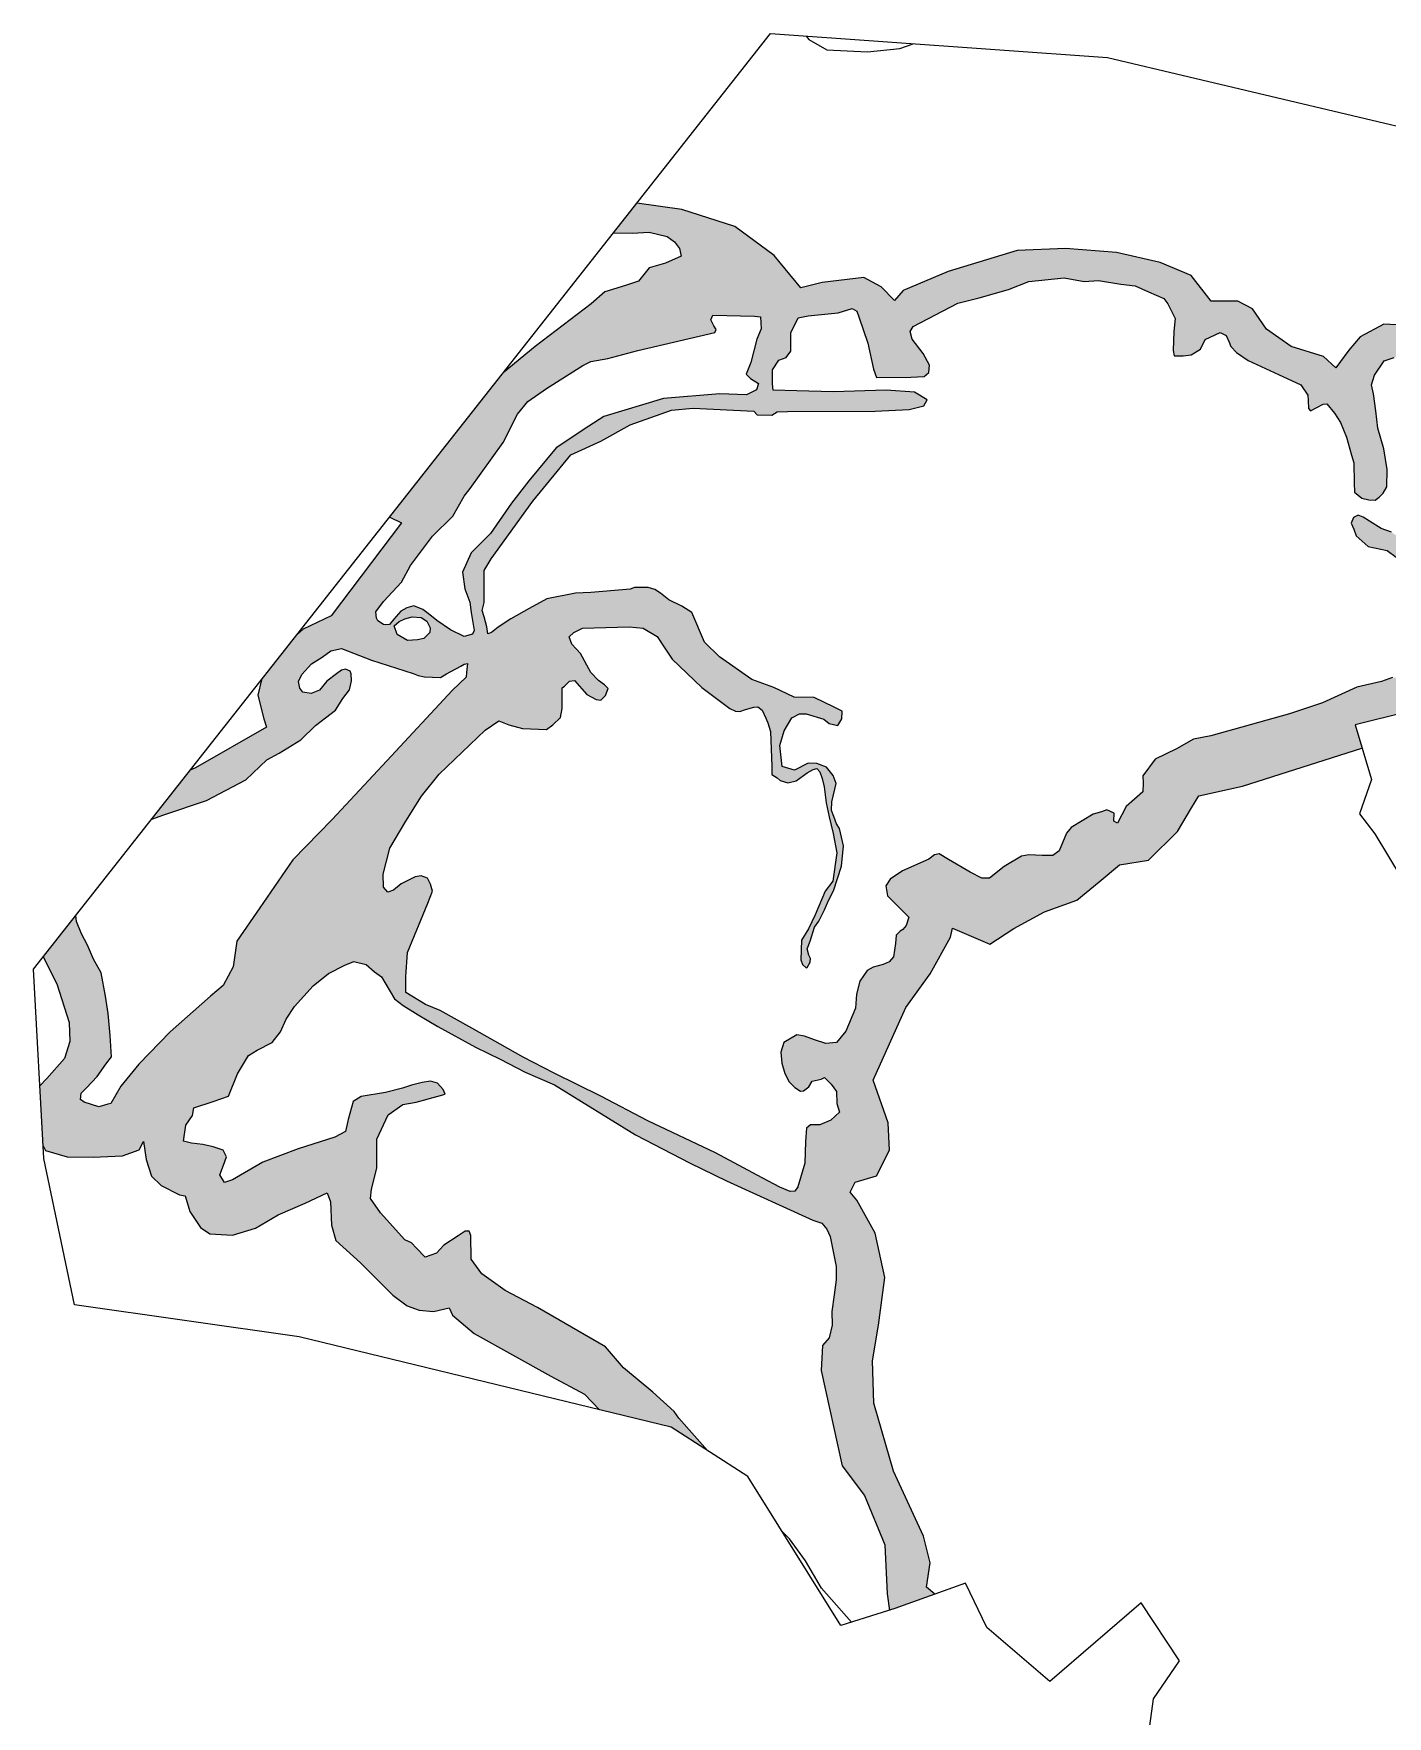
# Model space of a CAD drawing. Header units: metres. Extents: x 316864 to 322015, y 1880764 to 1885164.
# Drawn here: x 316864 to 318469, y 1883170 to 1885164 of the extents above; entities that cross this region are included whole.
import ezdxf

# ---------------------------------------------------------------- set-up
doc = ezdxf.new("R2010")
doc.units = ezdxf.units.M
doc.layers.add('MANGROOVE BUFFER ZONE', color=120, linetype='Continuous')
doc.layers.add('village', color=3, linetype='Continuous')

msp = doc.modelspace()

# ---------------------------------------------------------------- hatches: boundary and pattern name
at = {"layer": 'MANGROOVE BUFFER ZONE'}
h = msp.add_hatch(dxfattribs=at)
h.set_pattern_fill('GRASS', color=256)
h.paths.add_polyline_path([(318220.6, 1884218.7), (318236.9, 1884246.7), (318245.7, 1884261.1), (318297.6, 1884272.4), (318439.3, 1884317.6), (318431.1, 1884344.9), (318555.1, 1884376), (318668.3, 1884335.3), (318706.1, 1884345.2), (318798.4, 1884308), (318916.2, 1884228.7), (318968.6, 1884223.7), (319126.7, 1884141.9), (319220.6, 1884135.9), (319229.9, 1884116.9), (319296.1, 1884106.4), (319316.8, 1884128.4), (319478.4, 1884068.7), (319474.3, 1884078.6), (319469.5, 1884085.6), (319463.2, 1884090.8), (319449.8, 1884096.6), (319439.9, 1884102.8), (319423.5, 1884113.3), (319418.8, 1884128.7), (319409.6, 1884132.9), (319387.2, 1884132.9), (319379.4, 1884131.6), (319355.5, 1884136.2), (319338.8, 1884135.7), (319324.9, 1884137.4), (319296.9, 1884147), (319283.5, 1884151.3), (319266.7, 1884150.5), (319262.6, 1884150.4), (319244.1, 1884146.4), (319229.8, 1884139.6), (319214.5, 1884141.1), (319188.5, 1884148.8), (319170.1, 1884164.7), (319148.7, 1884171.3), (319138.5, 1884173.9), (319121.3, 1884175.9), (319107.8, 1884176.8), (319091.2, 1884181.9), (319069.5, 1884189.6), (319054.8, 1884196.7), (319049, 1884205.5), (319041.9, 1884215.9), (319033.2, 1884223.1), (319036.5, 1884239), (319041, 1884248.2), (319040.6, 1884256), (319038, 1884263.1), (319031.2, 1884268), (319023.2, 1884272.3), (319010.5, 1884277), (318997.9, 1884281.2), (318981, 1884282.2), (318963, 1884289.2), (318905.4, 1884293.8), (318825.4, 1884297), (318783.6, 1884321.6), (318696.5, 1884374.2), (318677.3, 1884383.6), (318648.7, 1884394.5), (318611.5, 1884403.3), (318574.4, 1884414), (318547.5, 1884419.1), (318537.8, 1884423.5), (318540.4, 1884440.9), (318565.1, 1884489.9), (318576.6, 1884514), (318585.9, 1884535.8), (318599.6, 1884554.3), (318611, 1884573.9), (318632.3, 1884606.9), (318656.1, 1884652.1), (318667.9, 1884666.2), (318670.4, 1884666.4), (318672.4, 1884663.3), (318673, 1884652.4), (318677.2, 1884640.3), (318689.8, 1884625.2), (318706.3, 1884618.5), (318722.4, 1884608.3), (318731.7, 1884599.1), (318746, 1884588.3), (318749.9, 1884575.9), (318746.3, 1884553.6), (318745, 1884542.2), (318746.2, 1884530.4), (318766, 1884515.9), (318771.6, 1884508.6), (318790.7, 1884485.4), (318793.8, 1884481.9), (318787.1, 1884468.1), (318786, 1884451.9), (318790.7, 1884447.1), (318795.8, 1884447.8), (318801.4, 1884454.2), (318807.3, 1884475.1), (318811, 1884500.8), (318809.1, 1884507.3), (318800.6, 1884515.1), (318796.4, 1884520.8), (318792.2, 1884533.2), (318794, 1884541.3), (318808.1, 1884542.8), (318818.3, 1884540.3), (318828, 1884535.2), (318837, 1884512.1), (318839.7, 1884506.3), (318846.4, 1884503.4), (318850.1, 1884504.1), (318858.9, 1884512.8), (318864.8, 1884514.8), (318870.5, 1884508.9), (318881.7, 1884494.9), (318901.9, 1884474.1), (318922.1, 1884444), (318938.5, 1884431), (318960.3, 1884418.2), (318975.3, 1884412.8), (319064.1, 1884363.8), (319131.9, 1884327.2), (319163.5, 1884320.9), (319191.5, 1884312.5), (319212.6, 1884298.2), (319218.1, 1884288.9), (319217.3, 1884275.3), (319209.9, 1884274.6), (319198.9, 1884283.9), (319190.3, 1884291), (319182.4, 1884294.5), (319172.1, 1884291.5), (319141.3, 1884281.9), (319129.9, 1884280), (319125.5, 1884270.4), (319123.4, 1884264.3), (319124.2, 1884259.8), (319128.2, 1884259.3), (319132.4, 1884262.6), (319139.8, 1884271.5), (319159.2, 1884282.2), (319172.8, 1884281.5), (319177.3, 1884274.6), (319185.4, 1884261.9), (319190.7, 1884246.9), (319196, 1884234.2), (319201.7, 1884226.4), (319213.7, 1884225.3), (319225.3, 1884227.2), (319231.5, 1884231.3), (319236, 1884235.7), (319235.5, 1884253.5), (319238.7, 1884261.3), (319253, 1884262.4), (319262.1, 1884263), (319267.7, 1884266.6), (319274.9, 1884269.6), (319285.8, 1884268.8), (319299.8, 1884264), (319314.9, 1884257.2), (319319, 1884251.8), (319320.5, 1884245.5), (319320.3, 1884240.3), (319317, 1884233.7), (319310, 1884228.9), (319304.2, 1884222.7), (319296.1, 1884206), (319289.8, 1884200.3), (319280.2, 1884197), (319274.2, 1884194.5), (319269.1, 1884192.7), (319266.7, 1884186.3), (319270.2, 1884179.9), (319274.7, 1884178), (319279.4, 1884181.4), (319289.8, 1884189.4), (319306.6, 1884202.5), (319311.5, 1884212.5), (319320.7, 1884219.3), (319328.2, 1884219.1), (319334.2, 1884217), (319340.3, 1884211.2), (319347.3, 1884206.7), (319354, 1884203.8), (319357.4, 1884205.5), (319360.6, 1884208.3), (319362.8, 1884210.4), (319366.9, 1884215.2), (319375.8, 1884215.9), (319381.1, 1884215.7), (319389.9, 1884208.4), (319409.7, 1884203.4), (319428.8, 1884197.1), (319445.7, 1884189.3), (319465.7, 1884180.8), (319477.2, 1884175.8), (319505.9, 1884174.2), (319513.1, 1884172.9), (319531.1, 1884159.9), (319541.6, 1884153.5), (319550, 1884150.4), (319557.9, 1884137.7), (319567, 1884124.3), (319580.3, 1884115.2), (319593.5, 1884105.4), (319604.5, 1884098.9), (319613, 1884098.4), (319623.9, 1884092.1), (319636.9, 1884085.4), (319648, 1884079.5), (319654.5, 1884084.4), (319660.3, 1884092.6), (319659.5, 1884101.8), (319661.4, 1884112.2), (319664.8, 1884115.2), (319672.7, 1884113.8), (319683, 1884107.4), (319697.5, 1884098.9), (319716.5, 1884083), (319732.4, 1884070), (319747.9, 1884054.4), (319754.1, 1884050.9), (319748.9, 1884080.5), (319747.6, 1884121.3), (319761.3, 1884141.6), (319800.4, 1884167.6), (319807.4, 1884169.3), (319808.1, 1884208.5), (319796.8, 1884205.5), (319738.7, 1884175.9), (319717.6, 1884159.5), (319713.1, 1884142.7), (319691.9, 1884153.5), (319669.5, 1884159.6), (319645.6, 1884156.1), (319621.2, 1884140.2), (319608, 1884141.8), (319599, 1884160.6), (319583, 1884181.2), (319543.4, 1884199.2), (319511.2, 1884215.7), (319481.9, 1884216.7), (319419.6, 1884242.9), (319402.1, 1884253), (319375.3, 1884259.1), (319357.7, 1884258.1), (319362.9, 1884267), (319343.2, 1884289.5), (319312.1, 1884299), (319273.2, 1884300.8), (319259.2, 1884303.8), (319230.4, 1884335.4), (319212.1, 1884348), (319181.3, 1884353.4), (319129.3, 1884371.5), (318968.3, 1884458.2), (318906.2, 1884533.6), (318901.1, 1884546.2), (318887.5, 1884551.1), (318867.6, 1884551.3), (318849, 1884573.2), (318830.1, 1884578.3), (318807.6, 1884578.5), (318797.4, 1884587.1), (318792.7, 1884602.6), (318736.3, 1884648.9), (318726.3, 1884650.1), (318726.1, 1884670.3), (318718.5, 1884688.1), (318709, 1884695.2), (318715.5, 1884727.3), (318708.3, 1884741.8), (318689.6, 1884760.4), (318672.7, 1884766), (318644.6, 1884763.3), (318628, 1884758), (318534.5, 1884800.9), (318523.2, 1884812.8), (318501.8, 1884818.1), (318465.2, 1884819.9), (318437.1, 1884805), (318423.6, 1884789.3), (318408.3, 1884768.4), (318393.7, 1884781.8), (318355, 1884793.6), (318326, 1884814.2), (318309.2, 1884838.3), (318291.9, 1884847.3), (318260.2, 1884847.2), (318236.8, 1884877.7), (318200, 1884893.2), (318148.1, 1884905), (318087.5, 1884909.6), (318030.3, 1884907.5), (317948.5, 1884882.4), (317895.2, 1884860), (317884.7, 1884847.9), (317868.9, 1884864.3), (317848.7, 1884875.2), (317799.2, 1884869.3), (317773.7, 1884862.9), (317742.3, 1884901.5), (317695.6, 1884935.9), (317632.7, 1884956), (317579.5, 1884963.5), (317551.9, 1884928.4), (317573.9, 1884927.8), (317594.1, 1884929), (317615.2, 1884924), (317624.2, 1884917.5), (317629.9, 1884909.7), (317631.8, 1884900.7), (317613.2, 1884892.3), (317593.9, 1884886.7), (317581.3, 1884870.9), (317566, 1884865.9), (317541.6, 1884858.2), (317525.3, 1884844.1), (317458.8, 1884793.6), (317421, 1884762.2), (317286.4, 1884591.3), (317300.4, 1884584.6), (317216.8, 1884474.2), (317183.8, 1884458.6), (317177.1, 1884452.6), (317134.5, 1884398.5), (317130, 1884380.4), (317137.1, 1884352.3), (317140.3, 1884342.3), (317056, 1884293.9), (317050.5, 1884291.8), (317004.5, 1884233.4), (317018.5, 1884238.4), (317069.3, 1884255.4), (317115.8, 1884279.9), (317140.7, 1884303.7), (317155.4, 1884311.4), (317181, 1884327.1), (317198.3, 1884344.3), (317222.1, 1884362.4), (317230.8, 1884376.2), (317238.8, 1884386.4), (317241.1, 1884397.4), (317240.7, 1884405.4), (317239.5, 1884408.7), (317234.1, 1884411.2), (317229.3, 1884409.8), (317223.3, 1884405.6), (317211.9, 1884396.7), (317203.1, 1884386.3), (317193.4, 1884382.3), (317183.5, 1884383.6), (317180, 1884388.6), (317178.2, 1884396.3), (317182.1, 1884404.9), (317193.8, 1884417.5), (317206.3, 1884425.4), (317216.7, 1884432.9), (317229.4, 1884435.4), (317264.8, 1884421.9), (317314.1, 1884405.8), (317320.2, 1884403.5), (317327.6, 1884402.1), (317346.6, 1884401.1), (317353.7, 1884405.6), (317370.6, 1884414.5), (317374.6, 1884417.1), (317378.8, 1884417.9), (317377.5, 1884407.1), (317377.1, 1884401.6), (317360.9, 1884386.2), (317283.1, 1884302.3), (317218.2, 1884233), (317171.5, 1884185), (317132.5, 1884128.3), (317105.3, 1884088.7), (317100.6, 1884058), (317088.8, 1884036.1), (317073.9, 1884023.6), (317026.1, 1883981), (316988.9, 1883943), (316967.7, 1883916.6), (316955.9, 1883896.3), (316952.3, 1883895.4), (316941.5, 1883892.1), (316924.2, 1883897.7), (316919.8, 1883901), (316920.6, 1883908.4), (316927, 1883914.6), (316939.6, 1883928.1), (316949.7, 1883943), (316956.7, 1883951.7), (316955, 1883976.9), (316952.4, 1884002.7), (316949.5, 1884023.5), (316944.2, 1884051.2), (316935.1, 1884067.4), (316928, 1884083.8), (316920.8, 1884097.5), (316915.1, 1884111.8), (316914.3, 1884118.9), (316875.7, 1884069.9), (316891.7, 1884037.9), (316906.5, 1883992.1), (316907, 1883969.6), (316900.9, 1883949.7), (316879.7, 1883925.7), (316871.6, 1883917.3), (316875.4, 1883846), (316878.2, 1883840.5), (316903.9, 1883832.9), (316934.9, 1883832.7), (316969.6, 1883834.2), (316989.3, 1883841.4), (316994.5, 1883851), (316997.8, 1883829.8), (317003.9, 1883809.9), (317015.6, 1883799.1), (317037.2, 1883788.1), (317043.7, 1883786.9), (317049.5, 1883768.1), (317062.1, 1883749.1), (317073.1, 1883741.6), (317100, 1883740.2), (317127.1, 1883748.3), (317154.3, 1883764.2), (317186.3, 1883778.2), (317212.3, 1883790.3), (317216.1, 1883779.8), (317217.3, 1883752.1), (317222.7, 1883733.6), (317251.6, 1883707.3), (317290.1, 1883669.1), (317306.9, 1883656.5), (317321.2, 1883651.3), (317338.3, 1883649.8), (317357, 1883653.8), (317360.8, 1883645.1), (317386.5, 1883623.6), (317477.4, 1883572.9), (317517.2, 1883551.5), (317535.1, 1883533.2), (317620.2, 1883512.6), (317663.3, 1883484.7), (317629, 1883523.2), (317623.6, 1883531), (317598.3, 1883554), (317563.7, 1883582.7), (317542.2, 1883607.7), (317461.6, 1883654.3), (317423.3, 1883674.7), (317395.7, 1883694.3), (317382.9, 1883711.7), (317382.5, 1883739.9), (317380.6, 1883744.9), (317375.8, 1883745), (317367.5, 1883739.3), (317350.4, 1883728.1), (317342, 1883718.7), (317328.5, 1883714.1), (317318.2, 1883724.7), (317312.2, 1883731), (317304.2, 1883734.4), (317275.6, 1883766.7), (317263.7, 1883783.5), (317264.7, 1883794.6), (317271.3, 1883819.6), (317271, 1883853.8), (317284.5, 1883882.7), (317301.9, 1883895.2), (317317.8, 1883897.8), (317342.4, 1883904.3), (317352.1, 1883907.3), (317349.7, 1883912.6), (317343.1, 1883920.3), (317334.8, 1883922.8), (317324.8, 1883921), (317312.1, 1883917.9), (317301.5, 1883914.3), (317281.4, 1883909.4), (317252.7, 1883904.3), (317243.1, 1883898.4), (317237, 1883877.4), (317234, 1883863), (317221.3, 1883856.3), (317177.9, 1883842.3), (317136.1, 1883826.8), (317099.9, 1883805.8), (317090.7, 1883802.4), (317085.1, 1883811.5), (317089.2, 1883823), (317092.7, 1883833), (317088.8, 1883840.7), (317077.2, 1883845), (317064.7, 1883847.6), (317051.3, 1883849), (317042, 1883851.6), (317044.5, 1883870.5), (317052.6, 1883882), (317054.1, 1883891), (317076.9, 1883898.4), (317095.1, 1883905), (317105.9, 1883931.3), (317118.8, 1883953.2), (317129.3, 1883959.3), (317147.2, 1883968.6), (317157, 1883981.1), (317163.8, 1883996.1), (317173.6, 1884011.2), (317195.6, 1884035.5), (317213.8, 1884050.4), (317233.1, 1884060.1), (317243.9, 1884064.6), (317258.3, 1884060.9), (317268.4, 1884052.3), (317276.8, 1884046.5), (317291.9, 1884020.1), (317302.5, 1884012.5), (317320, 1884001.1), (317343.5, 1883987.4), (317388.3, 1883963.1), (317417.5, 1883948.7), (317447.1, 1883933.2), (317481.7, 1883918.2), (317577.9, 1883859.2), (317642.7, 1883825.5), (317685.6, 1883804.4), (317788.2, 1883757.7), (317798.6, 1883754.5), (317804.8, 1883747.3), (317808.8, 1883738.6), (317815.8, 1883703), (317815.8, 1883687.3), (317813.3, 1883669.5), (317810.5, 1883649.5), (317810.9, 1883633.6), (317807.3, 1883618.4), (317799.4, 1883609.2), (317798.1, 1883579.5), (317822.9, 1883466.5), (317849.3, 1883431.6), (317873.4, 1883373.2), (317876, 1883314.8), (317879, 1883295.6), (317885.3, 1883297.6), (317932.6, 1883314.4), (317922.8, 1883322.9), (317927, 1883351.6), (317919.3, 1883383.3), (317883.7, 1883460.2), (317860.2, 1883541), (317858.6, 1883591.3), (317866, 1883633.5), (317873.6, 1883689.9), (317862, 1883742.4), (317840.3, 1883781.6), (317832.2, 1883791), (317838.3, 1883803), (317863.4, 1883810.4), (317878.9, 1883840.9), (317877.2, 1883873.2), (317859.5, 1883923.7), (317898.5, 1884010), (317927.1, 1884050), (317951.1, 1884093.2), (317953.7, 1884104.2), (317998, 1884085.2), (318026.2, 1884103.5), (318062.6, 1884123.4), (318101, 1884137.1), (318127.4, 1884159.1), (318151.7, 1884179), (318186, 1884184.7)])
h.paths.add_polyline_path([(318149.2, 1884228.6), (318145, 1884230.7), (318145.2, 1884240.3), (318136.7, 1884244.5), (318130.3, 1884242.1), (318120.3, 1884239.2), (318094.4, 1884223.5), (318088.9, 1884216.8), (318080.3, 1884195.6), (318072.6, 1884190.3), (318060, 1884190.1), (318044.1, 1884191.1), (318035.5, 1884189.3), (318014.8, 1884177.2), (317997.7, 1884163.5), (317988.3, 1884163.5), (317974.4, 1884170.4), (317948.8, 1884185.6), (317937.8, 1884192.1), (317932.3, 1884191), (317925.6, 1884186), (317894.5, 1884172), (317879.7, 1884162), (317874.5, 1884154.1), (317876.7, 1884142.5), (317888.6, 1884130.5), (317901.8, 1884117.1), (317898.6, 1884107.3), (317894.9, 1884102.6), (317891.5, 1884100.5), (317886.8, 1884095.7), (317886.1, 1884085.8), (317883.8, 1884070), (317878.7, 1884064.1), (317871.4, 1884060.9), (317859.7, 1884057.9), (317852.6, 1884053.8), (317843.7, 1884041.4), (317839.7, 1884025.8), (317838.6, 1884009.1), (317827.1, 1883982.1), (317816.3, 1883968.5), (317803.4, 1883967.2), (317789.9, 1883971.6), (317778.1, 1883976.1), (317769.1, 1883977.7), (317753.8, 1883968.4), (317750.3, 1883957.2), (317751.3, 1883943.9), (317754.8, 1883931.8), (317760.1, 1883921.7), (317766.8, 1883915.2), (317773.5, 1883910.8), (317777, 1883911.1), (317783.4, 1883916.1), (317787.1, 1883922.6), (317798, 1883924.9), (317801.9, 1883927.2), (317809.6, 1883919), (317816, 1883910.3), (317816.6, 1883896), (317819.7, 1883885.8), (317809.2, 1883876.6), (317796.4, 1883870.8), (317785.4, 1883871), (317780.6, 1883867), (317779.5, 1883851.2), (317778.7, 1883825.4), (317770.3, 1883797.6), (317766.6, 1883792.1), (317761.1, 1883791.8), (317748.9, 1883797.2), (317728.1, 1883807.9), (317672.7, 1883837.7), (317592.5, 1883875.7), (317536.8, 1883904.7), (317481.4, 1883932.3), (317444.6, 1883951.1), (317383.6, 1883985.4), (317346.4, 1884006.3), (317328.9, 1884013.4), (317305.7, 1884027.8), (317305.6, 1884046.6), (317307.3, 1884075.1), (317331.7, 1884133.5), (317337.1, 1884147.8), (317334.9, 1884156.1), (317331.2, 1884163.2), (317323.6, 1884166.2), (317316.7, 1884165), (317299.9, 1884156.6), (317290.8, 1884148.9), (317284.1, 1884146.9), (317279.1, 1884152.6), (317278.8, 1884167.9), (317286.5, 1884198.8), (317305.6, 1884231), (317323.9, 1884260.5), (317345, 1884286.5), (317399.4, 1884338.8), (317415.9, 1884349.7), (317427.7, 1884344.9), (317443.8, 1884340.6), (317472.4, 1884339.6), (317479.6, 1884345.1), (317488.8, 1884353.6), (317491, 1884364.4), (317491, 1884388.8), (317493.8, 1884391), (317499.5, 1884396.7), (317505.4, 1884397.6), (317520, 1884381.1), (317531.2, 1884375.2), (317536.6, 1884374.2), (317542.1, 1884379.8), (317545.2, 1884388.3), (317541, 1884392.4), (317533.8, 1884397.6), (317524.8, 1884407.1), (317512.5, 1884429.8), (317502.5, 1884440.5), (317499.1, 1884449.2), (317504.5, 1884454.6), (317515, 1884459.8), (317570.1, 1884461.4), (317586.9, 1884459.7), (317603.6, 1884449.6), (317612.4, 1884436.1), (317621.2, 1884423.1), (317656.3, 1884389.4), (317675.6, 1884375.2), (317689.6, 1884364.6), (317696.4, 1884361.1), (317701.5, 1884361), (317708.2, 1884363.2), (317718.1, 1884366.2), (317722.8, 1884366.4), (317727.9, 1884362.4), (317732.2, 1884352.8), (317734.7, 1884347.5), (317737.8, 1884337.1), (317739.6, 1884295.7), (317739.4, 1884286), (317745.9, 1884282.3), (317749.5, 1884279.2), (317758.4, 1884276.3), (317768.4, 1884278.7), (317781.5, 1884288.1), (317788.6, 1884292), (317792.6, 1884293.2), (317796.5, 1884289.5), (317799, 1884281.3), (317801.6, 1884271.7), (317803.9, 1884252.8), (317807.5, 1884236), (317812.2, 1884216.3), (317816.6, 1884193.5), (317811.7, 1884159.8), (317802.7, 1884147.9), (317790.9, 1884119.9), (317782.9, 1884103.4), (317774.8, 1884089.7), (317773.7, 1884066.6), (317775.7, 1884060.9), (317780.2, 1884057.2), (317781.4, 1884057.4), (317784.8, 1884063.8), (317785.2, 1884067.9), (317783.4, 1884072.2), (317781.2, 1884079.6), (317784.8, 1884088.5), (317789.9, 1884105.2), (317795.1, 1884112.3), (317802, 1884125.6), (317806.6, 1884136.8), (317812.4, 1884148.3), (317822, 1884177.5), (317824.6, 1884201.8), (317819.6, 1884222), (317816.2, 1884227.6), (317813.1, 1884236.5), (317810.2, 1884243.5), (317810.4, 1884253.8), (317815.6, 1884275.4), (317812.2, 1884284.9), (317804.3, 1884294.7), (317792.8, 1884299.1), (317782.6, 1884299.5), (317766.3, 1884291.5), (317751.6, 1884295.5), (317749.1, 1884320.7), (317754, 1884338), (317763.3, 1884353.3), (317772.1, 1884358.2), (317780.3, 1884358), (317801, 1884351.7), (317807.5, 1884346.7), (317817.7, 1884344.2), (317822.4, 1884352), (317822.7, 1884361.2), (317813.2, 1884366.2), (317789.6, 1884377.5), (317766, 1884378), (317741.7, 1884389.2), (317715.9, 1884398.8), (317677.3, 1884425.8), (317659.8, 1884443.2), (317644.6, 1884478.2), (317632.9, 1884485.7), (317617.4, 1884493.1), (317607.5, 1884501.3), (317600.6, 1884505.5), (317592.7, 1884507.8), (317586.3, 1884508), (317576.7, 1884508), (317571.6, 1884506), (317539.2, 1884503.1), (317524.9, 1884502), (317506.7, 1884501.3), (317472.7, 1884494.4), (317451.9, 1884482.9), (317430, 1884470.9), (317415, 1884460.7), (317406.9, 1884454.7), (317402.9, 1884453), (317401.6, 1884461.2), (317398.3, 1884472.9), (317396.2, 1884480.6), (317398.5, 1884490), (317398.4, 1884528), (317406.8, 1884541.9), (317456.1, 1884610.1), (317501.2, 1884665), (317536.6, 1884681.2), (317571.6, 1884700.5), (317620.6, 1884717.9), (317646, 1884720.6), (317718.1, 1884716.9), (317722.1, 1884712.5), (317739.4, 1884712.2), (317745.8, 1884716.2), (317758.1, 1884716.6), (317862.1, 1884716.8), (317902.2, 1884718.8), (317919.6, 1884723.4), (317923.6, 1884730.2), (317908.5, 1884739.4), (317875, 1884741.7), (317812.2, 1884739.8), (317769.2, 1884740.9), (317741, 1884741.9), (317740.1, 1884749.2), (317740.4, 1884765.7), (317747.7, 1884777.3), (317756.5, 1884780.5), (317762, 1884788.2), (317761.9, 1884809.7), (317770.7, 1884827.4), (317782.6, 1884830.1), (317818.1, 1884833.6), (317834.8, 1884838.6), (317840.2, 1884835.4), (317842.4, 1884828.6), (317853.3, 1884797.5), (317860, 1884766.6), (317863.4, 1884757), (317904.4, 1884757.1), (317920.2, 1884757.8), (317925.7, 1884762.9), (317926.4, 1884771.4), (317918.7, 1884785.3), (317905.8, 1884802.1), (317903.6, 1884811.2), (317906.9, 1884817.4), (317959.9, 1884844.8), (317985.4, 1884851.3), (318020, 1884861.1), (318044.1, 1884870.7), (318085.9, 1884875.1), (318109.9, 1884870.8), (318126.9, 1884871.8), (318153.1, 1884867.4), (318170.1, 1884865.3), (318186.2, 1884858.4), (318204.1, 1884850.4), (318208.9, 1884844), (318217.6, 1884826.7), (318215.9, 1884811.3), (318215.2, 1884788.7), (318216.6, 1884782.6), (318227, 1884782.6), (318236.5, 1884783.7), (318247.6, 1884790.2), (318253.3, 1884801.8), (318270.9, 1884810.2), (318278, 1884806.7), (318281.8, 1884798.5), (318283.6, 1884793.6), (318290.4, 1884786.4), (318304.2, 1884776.9), (318340, 1884760.2), (318366.6, 1884748.1), (318374.9, 1884735.7), (318375.5, 1884729.5), (318375.9, 1884719.9), (318378.1, 1884717.4), (318385.6, 1884721.3), (318393.3, 1884725.3), (318397.6, 1884725.4), (318406.4, 1884714.6), (318413.5, 1884703.6), (318420.6, 1884686.2), (318426.9, 1884664.8), (318429.5, 1884655.5), (318429.8, 1884632.1), (318430.1, 1884620.8), (318439, 1884613.9), (318447.4, 1884611.7), (318454.6, 1884611.5), (318459.4, 1884615), (318464.4, 1884619.8), (318468.6, 1884627), (318469.1, 1884647.7), (318464.9, 1884672.3), (318458.1, 1884696.7), (318455.6, 1884717.3), (318452.7, 1884737.6), (318450.5, 1884748), (318454, 1884759.6), (318465.4, 1884776.6), (318477.4, 1884780.5), (318481.4, 1884782.8), (318488.1, 1884783.7), (318497, 1884784.2), (318502.5, 1884780.6), (318518.2, 1884764.1), (318523.8, 1884759.9), (318546.3, 1884752.4), (318558.1, 1884747.6), (318574.6, 1884739.8), (318591.4, 1884732.4), (318599.4, 1884727), (318602.7, 1884721.9), (318607.9, 1884714.6), (318617.4, 1884710.2), (318624.8, 1884702.4), (318631.7, 1884695.8), (318635.6, 1884703.3), (318642.3, 1884710.8), (318646.1, 1884722), (318652.1, 1884726.8), (318658.5, 1884728.2), (318663.1, 1884725.7), (318650.4, 1884706.4), (318633.1, 1884673), (318613.9, 1884632.9), (318577.2, 1884551.3), (318555.3, 1884512.1), (318548, 1884512), (318528, 1884525.1), (318504.7, 1884543.7), (318498.9, 1884551.1), (318480.8, 1884568.9), (318474.2, 1884573.4), (318461.8, 1884578), (318448, 1884586.5), (318440.6, 1884591.3), (318434.7, 1884593.5), (318429, 1884590.7), (318426.4, 1884584), (318429.6, 1884577), (318432.4, 1884569.3), (318446.6, 1884556.4), (318468.9, 1884551.8), (318490.4, 1884536), (318519.7, 1884513.1), (318532.1, 1884505.7), (318535.1, 1884501.3), (318535.9, 1884496.2), (318535.9, 1884490.3), (318519.7, 1884460.9), (318508.9, 1884435.7), (318499.4, 1884414.7), (318487.7, 1884401.4), (318475.3, 1884401), (318462.4, 1884396.4), (318432.9, 1884389.9), (318392.4, 1884371.1), (318353, 1884358.1), (318260, 1884332.2), (318239.3, 1884328), (318219.1, 1884316.5), (318194.1, 1884304.2), (318179.5, 1884284.6), (318179.7, 1884276.1), (318179.3, 1884265.7), (318159.7, 1884248.4)], flags=16)
h.paths.add_polyline_path([(317721.3, 1884742.2), (317709.3, 1884736.4), (317677.6, 1884737.6), (317611.1, 1884731.8), (317540.4, 1884710.4), (317522.3, 1884699.3), (317483.9, 1884673.5), (317451.3, 1884634.2), (317430.7, 1884607.7), (317405.8, 1884572), (317382.9, 1884548.8), (317372.8, 1884526.2), (317375.4, 1884506.4), (317381.3, 1884490.5), (317383.1, 1884478.2), (317386.7, 1884457), (317384.6, 1884452.5), (317374.8, 1884449.9), (317358.4, 1884457.8), (317342.3, 1884468.9), (317332, 1884476.9), (317325.7, 1884481.9), (317314.9, 1884486.2), (317306.5, 1884483.8), (317299.4, 1884479.9), (317291.3, 1884470.2), (317286.3, 1884463.9), (317279.8, 1884463.4), (317272.3, 1884468.2), (317270.7, 1884471.5), (317270, 1884479.2), (317278.9, 1884491.1), (317300.2, 1884514.2), (317311.1, 1884533.9), (317337.2, 1884568.8), (317361.3, 1884592.3), (317374.6, 1884616), (317381.6, 1884625.1), (317420.8, 1884679.6), (317437.8, 1884713.5), (317450.3, 1884728.4), (317472.4, 1884743.8), (317515.2, 1884770.9), (317524.8, 1884775.7), (317544.9, 1884779.4), (317580.5, 1884788.9), (317653.1, 1884805.8), (317671.7, 1884810.1), (317673.4, 1884813.9), (317670.8, 1884818.1), (317667.2, 1884825), (317669.6, 1884830.8), (317718.9, 1884829.5), (317726, 1884828.7), (317726.9, 1884814.4), (317721.8, 1884802.2), (317714.7, 1884774.7), (317709.2, 1884760.8), (317714, 1884755.6), (317723.8, 1884749.6)], flags=16)
h.paths.add_polyline_path([(317334.1, 1884454.4), (317327, 1884447.3), (317319.2, 1884445.8), (317307.5, 1884445), (317295.1, 1884452.2), (317291.6, 1884462.3), (317297.6, 1884467.5), (317304.3, 1884470.8), (317313, 1884472.9), (317323.7, 1884472.3), (317330.4, 1884467.9), (317334.5, 1884460)], flags=16)

# ---------------------------------------------------------------- linework, layer by layer
at = {"color": 3, "flags": 128}
msp.add_lwpolyline([(317737.8, 1885164.4), (318137.4, 1885136.3)], dxfattribs=at)
at = {"layer": 'MANGROOVE BUFFER ZONE', "flags": 128}
for points in [[(317780.2, 1885161.4), (317783.5, 1885157.3), (317804.6, 1885145.2), (317852.8, 1885143), (317891.1, 1885147), (317907.1, 1885152.5)], [(318501.8, 1884818.1), (318465.2, 1884819.9), (318437.1, 1884805), (318423.6, 1884789.3), (318408.3, 1884768.4), (318393.7, 1884781.8), (318355, 1884793.6), (318326, 1884814.2), (318309.2, 1884838.3), (318291.9, 1884847.3), (318260.2, 1884847.2), (318236.8, 1884877.7), (318200, 1884893.2), (318148.1, 1884905), (318087.5, 1884909.6), (318030.3, 1884907.5), (317948.5, 1884882.4), (317895.2, 1884860), (317884.7, 1884847.9), (317868.9, 1884864.3), (317848.7, 1884875.2), (317799.2, 1884869.3), (317773.7, 1884862.9), (317742.3, 1884901.5), (317695.6, 1884935.9), (317632.7, 1884956), (317579.2, 1884963.5)], [(317551.9, 1884928.4), (317573.9, 1884927.8), (317594.1, 1884929), (317615.2, 1884924), (317624.2, 1884917.5), (317629.9, 1884909.7), (317631.8, 1884900.7), (317613.2, 1884892.3), (317593.9, 1884886.7), (317581.3, 1884870.9), (317566, 1884865.9), (317541.6, 1884858.2), (317525.3, 1884844.1), (317458.8, 1884793.6), (317421, 1884762.2)], [(318475.3, 1884401), (318462.4, 1884396.4), (318432.9, 1884389.9), (318392.4, 1884371.1), (318353, 1884358.1), (318260, 1884332.2), (318239.3, 1884328), (318219.1, 1884316.5), (318194.1, 1884304.2), (318179.5, 1884284.6), (318179.7, 1884276.1), (318179.3, 1884265.7), (318159.7, 1884248.4), (318149.2, 1884228.6), (318145, 1884230.7), (318145.2, 1884240.3), (318136.7, 1884244.5), (318130.3, 1884242.1), (318120.3, 1884239.2), (318094.4, 1884223.5), (318088.9, 1884216.8), (318080.3, 1884195.6), (318072.6, 1884190.3), (318060, 1884190.1), (318044.1, 1884191.1), (318035.5, 1884189.3), (318014.8, 1884177.2), (317997.7, 1884163.5), (317988.3, 1884163.5), (317974.4, 1884170.4), (317948.8, 1884185.6), (317937.8, 1884192.1), (317932.3, 1884191), (317925.6, 1884186), (317894.5, 1884172), (317879.7, 1884162), (317874.5, 1884154.1), (317876.7, 1884142.5), (317888.6, 1884130.5), (317901.8, 1884117.1), (317898.6, 1884107.3), (317894.9, 1884102.6), (317891.5, 1884100.5), (317886.8, 1884095.7), (317886.1, 1884085.8), (317883.8, 1884070), (317878.7, 1884064.1), (317871.4, 1884060.9), (317859.7, 1884057.9), (317852.6, 1884053.8), (317843.7, 1884041.4), (317839.7, 1884025.8), (317838.6, 1884009.1), (317827.1, 1883982.1), (317816.3, 1883968.5), (317803.4, 1883967.2), (317789.9, 1883971.6), (317778.1, 1883976.1), (317769.1, 1883977.7), (317753.8, 1883968.4), (317750.3, 1883957.2), (317751.3, 1883943.9), (317754.8, 1883931.8), (317760.1, 1883921.7), (317766.8, 1883915.2), (317773.5, 1883910.8), (317777, 1883911.1), (317783.4, 1883916.1), (317787.1, 1883922.6), (317798, 1883924.9), (317801.9, 1883927.2), (317809.6, 1883919), (317816, 1883910.3), (317816.6, 1883896), (317819.7, 1883885.8), (317809.2, 1883876.6), (317796.4, 1883870.8), (317785.4, 1883871), (317780.6, 1883867), (317779.5, 1883851.2), (317778.7, 1883825.4), (317770.3, 1883797.6), (317766.6, 1883792.1), (317761.1, 1883791.8), (317748.9, 1883797.2), (317728.1, 1883807.9), (317672.7, 1883837.7), (317592.5, 1883875.7), (317536.8, 1883904.7), (317481.4, 1883932.3), (317444.6, 1883951.1), (317383.6, 1883985.4), (317346.4, 1884006.3), (317328.9, 1884013.4), (317305.7, 1884027.8), (317305.6, 1884046.6), (317307.3, 1884075.1), (317331.7, 1884133.5), (317337.1, 1884147.8), (317334.9, 1884156.1), (317331.2, 1884163.2), (317323.6, 1884166.2), (317316.7, 1884165), (317299.9, 1884156.6), (317290.8, 1884148.9), (317284.1, 1884146.9), (317279.1, 1884152.6), (317278.8, 1884167.9), (317286.5, 1884198.8), (317305.6, 1884231), (317323.9, 1884260.5), (317345, 1884286.5), (317399.4, 1884338.8), (317415.9, 1884349.7), (317427.7, 1884344.9), (317443.8, 1884340.6), (317472.4, 1884339.6), (317479.6, 1884345.1), (317488.8, 1884353.6), (317491, 1884364.4), (317491, 1884388.8), (317493.8, 1884391), (317499.5, 1884396.7), (317505.4, 1884397.6), (317520, 1884381.1), (317531.2, 1884375.2), (317536.6, 1884374.2), (317542.1, 1884379.8), (317545.2, 1884388.3), (317541, 1884392.4), (317533.8, 1884397.6), (317524.8, 1884407.1), (317512.5, 1884429.8), (317502.5, 1884440.5), (317499.1, 1884449.2), (317504.5, 1884454.6), (317515, 1884459.8), (317570.1, 1884461.4), (317586.9, 1884459.7), (317603.6, 1884449.6), (317612.4, 1884436.1), (317621.2, 1884423.1), (317656.3, 1884389.4), (317675.6, 1884375.2), (317689.6, 1884364.6), (317696.4, 1884361.1), (317701.5, 1884361), (317708.2, 1884363.2), (317718.1, 1884366.2), (317722.8, 1884366.4), (317727.9, 1884362.4), (317732.2, 1884352.8), (317734.7, 1884347.5), (317737.8, 1884337.1), (317739.6, 1884295.7), (317739.4, 1884286), (317745.9, 1884282.3), (317749.5, 1884279.2), (317758.4, 1884276.3), (317768.4, 1884278.7), (317781.5, 1884288.1), (317788.6, 1884292), (317792.6, 1884293.2), (317796.5, 1884289.5), (317799, 1884281.3), (317801.6, 1884271.7), (317803.9, 1884252.8), (317807.5, 1884236), (317812.2, 1884216.3), (317816.6, 1884193.5), (317811.7, 1884159.8), (317802.7, 1884147.9), (317790.9, 1884119.9), (317782.9, 1884103.4), (317774.8, 1884089.7), (317773.7, 1884066.6), (317775.7, 1884060.9), (317780.2, 1884057.2), (317781.4, 1884057.4), (317784.8, 1884063.8), (317785.2, 1884067.9), (317783.4, 1884072.2), (317781.2, 1884079.6), (317784.8, 1884088.5), (317789.9, 1884105.2), (317795.1, 1884112.3), (317802, 1884125.6), (317806.6, 1884136.8), (317812.4, 1884148.3), (317822, 1884177.5), (317824.6, 1884201.8), (317819.6, 1884222), (317816.2, 1884227.6), (317813.1, 1884236.5), (317810.2, 1884243.5), (317810.4, 1884253.8), (317815.6, 1884275.4), (317812.2, 1884284.9), (317804.3, 1884294.7), (317792.8, 1884299.1), (317782.6, 1884299.5), (317766.3, 1884291.5), (317751.6, 1884295.5), (317749.1, 1884320.7), (317754, 1884338), (317763.3, 1884353.3), (317772.1, 1884358.2), (317780.3, 1884358), (317801, 1884351.7), (317807.5, 1884346.7), (317817.7, 1884344.2), (317822.4, 1884352), (317822.7, 1884361.2), (317813.2, 1884366.2), (317789.6, 1884377.5), (317766, 1884378), (317741.7, 1884389.2), (317715.9, 1884398.8), (317677.3, 1884425.8), (317659.8, 1884443.2), (317644.6, 1884478.2), (317632.9, 1884485.7), (317617.4, 1884493.1), (317607.5, 1884501.3), (317600.6, 1884505.5), (317592.7, 1884507.8), (317586.3, 1884508), (317576.7, 1884508), (317571.6, 1884506), (317539.2, 1884503.1), (317524.9, 1884502), (317506.7, 1884501.3), (317472.7, 1884494.4), (317451.9, 1884482.9), (317430, 1884470.9), (317415, 1884460.7), (317406.9, 1884454.7), (317402.9, 1884453), (317401.6, 1884461.2), (317398.3, 1884472.9), (317396.2, 1884480.6), (317398.5, 1884490), (317398.4, 1884528), (317406.8, 1884541.9), (317456.1, 1884610.1), (317501.2, 1884665), (317536.6, 1884681.2), (317571.6, 1884700.5), (317620.6, 1884717.9), (317646, 1884720.6), (317718.1, 1884716.9), (317722.1, 1884712.5), (317739.4, 1884712.2), (317745.8, 1884716.2), (317758.1, 1884716.6), (317862.1, 1884716.8), (317902.2, 1884718.8), (317919.6, 1884723.4), (317923.6, 1884730.2), (317908.5, 1884739.4), (317875, 1884741.7), (317812.2, 1884739.8), (317769.2, 1884740.9), (317741, 1884741.9), (317740.1, 1884749.2), (317740.4, 1884765.7), (317747.7, 1884777.3), (317756.5, 1884780.5), (317762, 1884788.2), (317761.9, 1884809.7), (317770.7, 1884827.4), (317782.6, 1884830.1), (317818.1, 1884833.6), (317834.8, 1884838.6), (317840.2, 1884835.4), (317842.4, 1884828.6), (317853.3, 1884797.5), (317860, 1884766.6), (317863.4, 1884757), (317904.4, 1884757.1), (317920.2, 1884757.8), (317925.7, 1884762.9), (317926.4, 1884771.4), (317918.7, 1884785.3), (317905.8, 1884802.1), (317903.6, 1884811.2), (317906.9, 1884817.4), (317959.9, 1884844.8), (317985.4, 1884851.3), (318020, 1884861.1), (318044.1, 1884870.7), (318085.9, 1884875.1), (318109.9, 1884870.8), (318126.9, 1884871.8), (318153.1, 1884867.4), (318170.1, 1884865.3), (318186.2, 1884858.4), (318204.1, 1884850.4), (318208.9, 1884844), (318217.6, 1884826.7), (318215.9, 1884811.3), (318215.2, 1884788.7), (318216.6, 1884782.6), (318227, 1884782.6), (318236.5, 1884783.7), (318247.6, 1884790.2), (318253.3, 1884801.8), (318270.9, 1884810.2), (318278, 1884806.7), (318281.8, 1884798.5), (318283.6, 1884793.6), (318290.4, 1884786.4), (318304.2, 1884776.9), (318340, 1884760.2), (318366.6, 1884748.1), (318374.9, 1884735.7), (318375.5, 1884729.5), (318375.9, 1884719.9), (318378.1, 1884717.4), (318385.6, 1884721.3), (318393.3, 1884725.3), (318397.6, 1884725.4), (318406.4, 1884714.6), (318413.5, 1884703.6), (318420.6, 1884686.2), (318426.9, 1884664.8), (318429.5, 1884655.5), (318429.8, 1884632.1), (318430.1, 1884620.8), (318439, 1884613.9), (318447.4, 1884611.7), (318454.6, 1884611.5), (318459.4, 1884615), (318464.4, 1884619.8), (318468.6, 1884627), (318469.1, 1884647.7), (318464.9, 1884672.3), (318458.1, 1884696.7), (318455.6, 1884717.3), (318452.7, 1884737.6), (318450.5, 1884748), (318454, 1884759.6), (318465.4, 1884776.6), (318477.4, 1884780.5)], [(317286.4, 1884591.3), (317300.4, 1884584.6), (317216.8, 1884474.2), (317183.8, 1884458.6), (317177.1, 1884452.6)], [(318474.2, 1884573.4), (318461.8, 1884578), (318448, 1884586.5), (318440.6, 1884591.3), (318434.7, 1884593.5), (318429, 1884590.7), (318426.4, 1884584), (318429.6, 1884577), (318432.4, 1884569.3), (318446.6, 1884556.4), (318468.9, 1884551.8), (318490.4, 1884536)], [(317004.5, 1884233.4), (317018.5, 1884238.4), (317069.3, 1884255.4), (317115.8, 1884279.9), (317140.7, 1884303.7), (317155.4, 1884311.4), (317181, 1884327.1), (317198.3, 1884344.3), (317222.1, 1884362.4), (317230.8, 1884376.2), (317238.8, 1884386.4), (317241.1, 1884397.4), (317240.7, 1884405.4), (317239.5, 1884408.7), (317234.1, 1884411.2), (317229.3, 1884409.8), (317223.3, 1884405.6), (317211.9, 1884396.7), (317203.1, 1884386.3), (317193.4, 1884382.3), (317183.5, 1884383.6), (317180, 1884388.6), (317178.2, 1884396.3), (317182.1, 1884404.9), (317193.8, 1884417.5), (317206.3, 1884425.4), (317216.7, 1884432.9), (317229.4, 1884435.4), (317264.8, 1884421.9), (317314.1, 1884405.8), (317320.2, 1884403.5), (317327.6, 1884402.1), (317346.6, 1884401.1), (317353.7, 1884405.6), (317370.6, 1884414.5), (317374.6, 1884417.1), (317378.8, 1884417.9), (317377.5, 1884407.1), (317377.1, 1884401.6), (317360.9, 1884386.2), (317283.1, 1884302.3), (317218.2, 1884233), (317171.5, 1884185), (317132.5, 1884128.3), (317105.3, 1884088.7), (317100.6, 1884058), (317088.8, 1884036.1), (317073.9, 1884023.6), (317026.1, 1883981), (316988.9, 1883943), (316967.7, 1883916.6), (316955.9, 1883896.3), (316952.3, 1883895.4), (316941.5, 1883892.1), (316924.2, 1883897.7), (316919.8, 1883901), (316920.6, 1883908.4), (316927, 1883914.6), (316939.6, 1883928.1), (316949.7, 1883943), (316956.7, 1883951.7), (316955, 1883976.9), (316952.4, 1884002.7), (316949.5, 1884023.5), (316944.2, 1884051.2), (316935.1, 1884067.4), (316928, 1884083.8), (316920.8, 1884097.5), (316915.1, 1884111.8), (316914.3, 1884118.9)], [(317134.5, 1884398.5), (317130, 1884380.4), (317137.1, 1884352.3), (317140.3, 1884342.3), (317056, 1884293.9), (317050.5, 1884291.8)], [(317932.6, 1883314.4), (317922.8, 1883322.9), (317927, 1883351.6), (317919.3, 1883383.3), (317883.7, 1883460.2), (317860.2, 1883541), (317858.6, 1883591.3), (317866, 1883633.5), (317873.6, 1883689.9), (317862, 1883742.4), (317840.3, 1883781.6), (317832.2, 1883791), (317838.3, 1883803), (317863.4, 1883810.4), (317878.9, 1883840.9), (317877.2, 1883873.2), (317859.5, 1883923.7), (317898.5, 1884010), (317927.1, 1884050), (317951.1, 1884093.2), (317953.7, 1884104.2), (317998, 1884085.2), (318026.2, 1884103.5), (318062.6, 1884123.4), (318101, 1884137.1), (318127.4, 1884159.1), (318151.7, 1884179), (318186, 1884184.7), (318220.6, 1884218.7), (318236.9, 1884246.7), (318245.7, 1884261.1), (318297.6, 1884272.4), (318438.9, 1884317.5), (318439.3, 1884317.6)], [(316875.7, 1884069.9), (316891.7, 1884037.9), (316906.5, 1883992.1), (316907, 1883969.6), (316900.9, 1883949.7), (316879.7, 1883925.7), (316871.6, 1883917.3)], [(317663.3, 1883484.7), (317629, 1883523.2), (317623.6, 1883531), (317598.3, 1883554), (317563.7, 1883582.7), (317542.2, 1883607.7), (317461.6, 1883654.3), (317423.3, 1883674.7), (317395.7, 1883694.3), (317382.9, 1883711.7), (317382.5, 1883739.9), (317380.6, 1883744.9), (317375.8, 1883745), (317367.5, 1883739.3), (317350.4, 1883728.1), (317342, 1883718.7), (317328.5, 1883714.1), (317318.2, 1883724.7), (317312.2, 1883731), (317304.2, 1883734.4), (317275.6, 1883766.7), (317263.7, 1883783.5), (317264.7, 1883794.6), (317271.3, 1883819.6), (317271, 1883853.8), (317284.5, 1883882.7), (317301.9, 1883895.2), (317317.8, 1883897.8), (317342.4, 1883904.3), (317352.1, 1883907.3), (317349.7, 1883912.6), (317343.1, 1883920.3), (317334.8, 1883922.8), (317324.8, 1883921), (317312.1, 1883917.9), (317301.5, 1883914.3), (317281.4, 1883909.4), (317252.7, 1883904.3), (317243.1, 1883898.4), (317237, 1883877.4), (317234, 1883863), (317221.3, 1883856.3), (317177.9, 1883842.3), (317136.1, 1883826.8), (317099.9, 1883805.8), (317090.7, 1883802.4), (317085.1, 1883811.5), (317089.2, 1883823), (317092.7, 1883833), (317088.8, 1883840.7), (317077.2, 1883845), (317064.7, 1883847.6), (317051.3, 1883849), (317042, 1883851.6), (317044.5, 1883870.5), (317052.6, 1883882), (317054.1, 1883891), (317076.9, 1883898.4), (317095.1, 1883905), (317105.9, 1883931.3), (317118.8, 1883953.2), (317129.3, 1883959.3), (317147.2, 1883968.6), (317157, 1883981.1), (317163.8, 1883996.1), (317173.6, 1884011.2), (317195.6, 1884035.5), (317213.8, 1884050.4), (317233.1, 1884060.1), (317243.9, 1884064.6), (317258.3, 1884060.9), (317268.4, 1884052.3), (317276.8, 1884046.5), (317291.9, 1884020.1), (317302.5, 1884012.5), (317320, 1884001.1), (317343.5, 1883987.4), (317388.3, 1883963.1), (317417.5, 1883948.7), (317447.1, 1883933.2), (317481.7, 1883918.2), (317577.9, 1883859.2), (317642.7, 1883825.5), (317685.6, 1883804.4), (317788.2, 1883757.7), (317798.6, 1883754.5), (317804.8, 1883747.3), (317808.8, 1883738.6), (317815.8, 1883703), (317815.8, 1883687.3), (317813.3, 1883669.5), (317810.5, 1883649.5), (317810.9, 1883633.6), (317807.3, 1883618.4), (317799.4, 1883609.2), (317798.1, 1883579.5), (317822.9, 1883466.5), (317849.3, 1883431.6), (317873.4, 1883373.2), (317876, 1883314.8), (317879, 1883295.1)], [(316875.4, 1883846), (316878.2, 1883840.5), (316903.9, 1883832.9), (316934.9, 1883832.7), (316969.6, 1883834.2), (316989.3, 1883841.4), (316994.5, 1883851), (316997.8, 1883829.8), (317003.9, 1883809.9), (317015.6, 1883799.1), (317037.2, 1883788.1), (317043.7, 1883786.9), (317049.5, 1883768.1), (317062.1, 1883749.1), (317073.1, 1883741.6), (317100, 1883740.2), (317127.1, 1883748.3), (317154.3, 1883764.2), (317186.3, 1883778.2), (317212.3, 1883790.3), (317216.1, 1883779.8), (317217.3, 1883752.1), (317222.7, 1883733.6), (317251.6, 1883707.3), (317290.1, 1883669.1), (317306.9, 1883656.5), (317321.2, 1883651.3), (317338.3, 1883649.8), (317357, 1883653.8), (317360.8, 1883645.1), (317386.5, 1883623.6), (317477.4, 1883572.9), (317517.2, 1883551.5), (317535.1, 1883533.2)], [(317833.9, 1883281.4), (317798.2, 1883321.7), (317779.5, 1883354), (317760.2, 1883380.3), (317750.7, 1883390.2)]]:
    msp.add_lwpolyline(points, dxfattribs=at)
for points in [[(317374.8, 1884449.9), (317358.4, 1884457.8), (317342.3, 1884468.9), (317332, 1884476.9), (317325.7, 1884481.9), (317314.9, 1884486.2), (317306.5, 1884483.8), (317299.4, 1884479.9), (317291.3, 1884470.2), (317286.3, 1884463.9), (317280.9, 1884463.5), (317278.9, 1884464), (317272.3, 1884468.2), (317270.7, 1884471.5), (317270, 1884479.2), (317278.9, 1884491.1), (317300.2, 1884514.2), (317311.1, 1884533.9), (317337.2, 1884568.8), (317361.3, 1884592.3), (317374.6, 1884616), (317381.6, 1884625.1), (317420.8, 1884679.6), (317437.8, 1884713.5), (317450.3, 1884728.4), (317472.4, 1884743.8), (317515.2, 1884770.9), (317524.8, 1884775.7), (317544.9, 1884779.4), (317580.5, 1884788.9), (317653.1, 1884805.8), (317671.7, 1884810.1), (317673.4, 1884813.9), (317670.8, 1884818.1), (317667.2, 1884825), (317669.6, 1884830.8), (317718.9, 1884829.5), (317726, 1884828.7), (317726.9, 1884814.4), (317721.8, 1884802.2), (317714.7, 1884774.7), (317709.2, 1884760.8), (317714, 1884755.6), (317723.8, 1884749.6), (317721.3, 1884742.2), (317709.3, 1884736.4), (317677.6, 1884737.6), (317611.1, 1884731.8), (317540.4, 1884710.4), (317522.3, 1884699.3), (317483.9, 1884673.5), (317451.3, 1884634.2), (317430.7, 1884607.7), (317405.8, 1884572), (317382.9, 1884548.8), (317372.8, 1884526.2), (317375.4, 1884506.4), (317381.3, 1884490.5), (317383.1, 1884478.2), (317386.7, 1884457), (317384.6, 1884452.5)], [(317319.2, 1884445.8), (317307.5, 1884445), (317295.1, 1884452.2), (317291.6, 1884462.3), (317297.6, 1884467.5), (317304.3, 1884470.8), (317313, 1884472.9), (317323.7, 1884472.3), (317330.4, 1884467.9), (317334.5, 1884460), (317334.1, 1884454.4), (317327, 1884447.3)]]:
    msp.add_lwpolyline(points, close=True, dxfattribs=at)
at = {"layer": 'village', "color": 3}
for points in [[(318183.1, 1883126.6, 0), (318192.1, 1883190.6, 0), (318222.9, 1883235.5, 0), (318177.5, 1883304.3, 0), (318069, 1883211.1, 0), (317994.4, 1883274.9, 0), (317969.2, 1883327.4, 0), (317885.3, 1883297.6, 0), (317821.4, 1883277.4, 0), (317710.8, 1883453.9, 0), (317620.2, 1883512.6, 0), (317179.2, 1883619.4, 0), (316912.5, 1883657.5, 0), (316876.2, 1883830.9, 0), (316864.2, 1884055.4, 0), (317737.8, 1885164.4, 0), (317737.8, 1885164.4, 0)], [(318183.1, 1883126.6, 0), (318192.1, 1883190.6, 0), (318222.9, 1883235.5, 0), (318177.5, 1883304.3, 0), (318069, 1883211.1, 0), (317994.4, 1883274.9, 0), (317969.2, 1883327.4, 0), (317885.3, 1883297.6, 0), (317821.4, 1883277.4, 0), (317710.8, 1883453.9, 0), (317620.2, 1883512.6, 0), (317179.2, 1883619.4, 0), (316912.5, 1883657.5, 0), (316876.2, 1883830.9, 0), (316864.2, 1884055.4, 0), (317737.8, 1885164.4, 0)], [(318137.4, 1885136.3, 0), (318524.6, 1885044.4, 0)], [(318137.4, 1885136.3, 0), (318524.6, 1885044.4, 0)], [(318555.1, 1884376, 0), (318431.1, 1884344.9, 0), (318450.5, 1884280.2, 0), (318436.2, 1884239.4, 0), (318454.5, 1884215.9, 0), (318582.8, 1884003, 0)], [(318555.1, 1884376, 0), (318431.1, 1884344.9, 0), (318450.5, 1884280.2, 0), (318436.2, 1884239.4, 0), (318454.5, 1884215.9, 0), (318582.8, 1884003, 0)]]:
    msp.add_polyline3d(points, dxfattribs=at)

doc.saveas('drawing.dxf')
